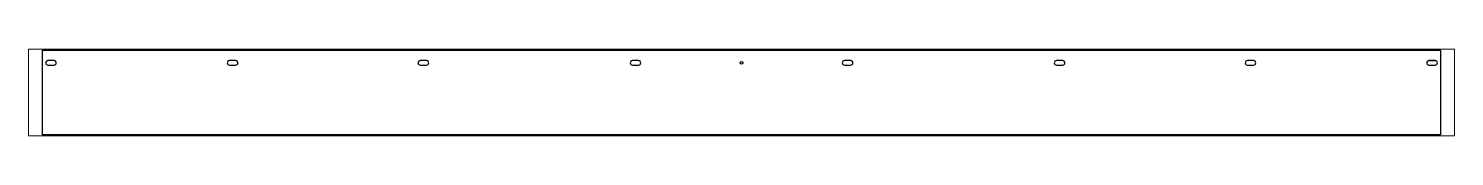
# Paper-space layout 'Layout1' of a CAD drawing. Header units: millimetres. Extents: x 0 to 257, y 90 to 105.
# The model-space entities are those that its viewports show. They can reach past a viewport. Long polylines and large blocks are cut down to what shows.
import ezdxf

# ---------------------------------------------------------------- set-up
doc = ezdxf.new("R2010")
doc.units = ezdxf.units.MM
doc.header["$LTSCALE"] = 25
doc.layers.add('3_Pezzi', color=7, linetype='Continuous')
doc.layers.add('5_Bulloni', color=7, linetype='Continuous')

# ---------------------------------------------------------------- blocks, each defined once
blk = doc.blocks.new('BL1553344780_00001')
at = {"layer": '5_Bulloni', "color": 4, "linetype": 'Continuous'}
for p, q in [((27.3, 75.3), (12.8, 75.3)), ((12.8, 64.8), (27.3, 64.8))]:
    blk.add_line(p, q, dxfattribs=at)
for centre, start, end in [((12.8, 70), 90, 270), ((27.3, 70), 270, 90)]:
    blk.add_arc(centre, 5.25, start, end, dxfattribs=at)
blk = doc.blocks.new('BL1553344780_00002')
at = {"layer": '5_Bulloni', "color": 4, "linetype": 'Continuous'}
for p, q in [((1905.3, 75.3), (1890.8, 75.3)), ((1890.8, 64.8), (1905.3, 64.8))]:
    blk.add_line(p, q, dxfattribs=at)
for centre, start, end in [((1890.8, 70), 90, 270), ((1905.3, 70), 270, 90)]:
    blk.add_arc(centre, 5.25, start, end, dxfattribs=at)
blk = doc.blocks.new('BL1553344780_00003')
at = {"layer": '5_Bulloni', "color": 4, "linetype": 'Continuous'}
for p, q in [((455.3, 75.3), (440.8, 75.3)), ((440.8, 64.8), (455.3, 64.8))]:
    blk.add_line(p, q, dxfattribs=at)
for centre, start, end in [((440.8, 70), 90, 270), ((455.3, 70), 270, 90)]:
    blk.add_arc(centre, 5.25, start, end, dxfattribs=at)
blk = doc.blocks.new('BL1553344780_00004')
at = {"layer": '5_Bulloni', "color": 2, "linetype": 'Continuous'}
blk.add_circle((1648, 70), 3.25, dxfattribs=at)
blk = doc.blocks.new('BL1553344780_00005')
at = {"layer": '5_Bulloni', "color": 4, "linetype": 'Continuous'}
for p, q in [((2855.3, 75.3), (2840.8, 75.3)), ((2840.8, 64.8), (2855.3, 64.8))]:
    blk.add_line(p, q, dxfattribs=at)
for centre, start, end in [((2840.8, 70), 90, 270), ((2855.3, 70), 270, 90)]:
    blk.add_arc(centre, 5.25, start, end, dxfattribs=at)
blk = doc.blocks.new('BL1553344780_00006')
at = {"layer": '5_Bulloni', "color": 4, "linetype": 'Continuous'}
for p, q in [((905.3, 75.3), (890.8, 75.3)), ((890.8, 64.8), (905.3, 64.8))]:
    blk.add_line(p, q, dxfattribs=at)
for centre, start, end in [((890.8, 70), 90, 270), ((905.3, 70), 270, 90)]:
    blk.add_arc(centre, 5.25, start, end, dxfattribs=at)
blk = doc.blocks.new('BL1553344780_00007')
at = {"layer": '5_Bulloni', "color": 4, "linetype": 'Continuous'}
for p, q in [((905.3, 75.3), (890.8, 75.3)), ((890.8, 64.8), (905.3, 64.8))]:
    blk.add_line(p, q, dxfattribs=at)
for centre, start, end in [((890.8, 70), 90, 270), ((905.3, 70), 270, 90)]:
    blk.add_arc(centre, 5.25, start, end, dxfattribs=at)
blk = doc.blocks.new('BL1553344780_00008')
at = {"layer": '5_Bulloni', "color": 4, "linetype": 'Continuous'}
for p, q in [((1405.3, 75.3), (1390.8, 75.3)), ((1390.8, 64.8), (1405.3, 64.8))]:
    blk.add_line(p, q, dxfattribs=at)
for centre, start, end in [((1390.8, 70), 90, 270), ((1405.3, 70), 270, 90)]:
    blk.add_arc(centre, 5.25, start, end, dxfattribs=at)
blk = doc.blocks.new('BL1553344780_00009')
at = {"layer": '5_Bulloni', "color": 4, "linetype": 'Continuous'}
for p, q in [((2405.3, 75.3), (2390.8, 75.3)), ((2390.8, 64.8), (2405.3, 64.8))]:
    blk.add_line(p, q, dxfattribs=at)
for centre, start, end in [((2390.8, 70), 90, 270), ((2405.3, 70), 270, 90)]:
    blk.add_arc(centre, 5.25, start, end, dxfattribs=at)
blk = doc.blocks.new('BL1553344780_00010')
at = {"layer": '5_Bulloni', "color": 4, "linetype": 'Continuous'}
for p, q in [((3283.3, 75.3), (3268.8, 75.3)), ((3268.8, 64.8), (3283.3, 64.8))]:
    blk.add_line(p, q, dxfattribs=at)
for centre, start, end in [((3268.8, 70), 90, 270), ((3283.3, 70), 270, 90)]:
    blk.add_arc(centre, 5.25, start, end, dxfattribs=at)
blk = doc.blocks.new('BL1553344780_00011')
at = {"layer": '5_Bulloni', "color": 4, "linetype": 'Continuous'}
for p, q in [((3283.3, 75.2), (3268.8, 75.2)), ((3268.8, 64.7), (3283.3, 64.7))]:
    blk.add_line(p, q, dxfattribs=at)
for centre, start, end in [((3268.8, 70), 90, 270), ((3283.3, 70), 270, 90)]:
    blk.add_arc(centre, 5.25, start, end, dxfattribs=at)
blk = doc.blocks.new('BL1553344780_00012')
at = {"layer": '3_Pezzi', "color": 3, "linetype": 'Continuous'}
for p, q in [((0, -100), (0, 100)), ((0, 100), (3296, 100)), ((3296, 100), (3296, -100)), ((3296, -100), (0, -100))]:
    blk.add_line(p, q, dxfattribs=at)

msp = doc.modelspace()

# ---------------------------------------------------------------- block references
at = {"layer": '3_Pezzi'}
msp.add_blockref('BL1553344780_00012', (0, 0), dxfattribs=at)
at = {"layer": '5_Bulloni'}
for name in ['BL1553344780_00001', 'BL1553344780_00003', 'BL1553344780_00006', 'BL1553344780_00007', 'BL1553344780_00008', 'BL1553344780_00004', 'BL1553344780_00002', 'BL1553344780_00009', 'BL1553344780_00005', 'BL1553344780_00010', 'BL1553344780_00011']:
    msp.add_blockref(name, (0, 0), dxfattribs=at)

psp = doc.layouts.get("Layout1")

# ---------------------------------------------------------------- viewports
at = {"layer": '0'}
psp.add_viewport(center=(128.5, 97.5), size=(257, 15.59467), view_center_point=(1648, 0), view_height=204.00019, dxfattribs=at)

doc.saveas('drawing.dxf')
